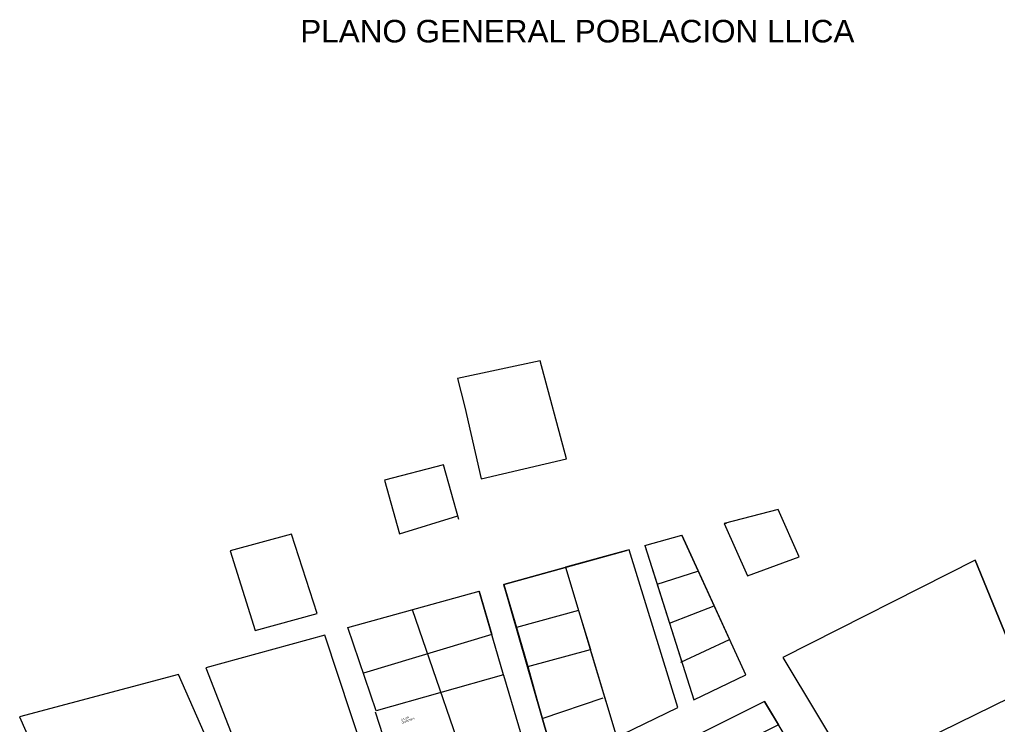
# Model space of a CAD drawing. Header units: metres. Extents: x 577726 to 579252, y 7804053 to 7806277.
# Drawn here: x 577768 to 578467, y 7805773 to 7806277 of the extents above; entities that cross this region are included whole.
import ezdxf

# ---------------------------------------------------------------- set-up
doc = ezdxf.new("R2010")
doc.units = ezdxf.units.M
doc.layers.add('CODIGOS', color=80, linetype='Continuous', lineweight=20)
doc.layers.add('V-NODE-TEXT', color=11, linetype='Continuous', lineweight=60)
doc.layers.add('V-NODE @ 1', color=1, linetype='Continuous')
doc.styles.add('Arial', font='arial.ttf', dxfattribs={"height": 20})
doc.styles.get("Standard").update_dxf_attribs({"font": 'simplex.shx'})

msp = doc.modelspace()

# ---------------------------------------------------------------- linework, layer by layer
at = {"layer": 'CODIGOS', "linetype": 'Continuous', "lineweight": 5}
for p, q in [((578113.93, 7805808.79), (578023.03, 7805783.01)), ((578022.29, 7805782.27), (578034.4, 7805745.03))]:
    msp.add_line(p, q, dxfattribs=at)
at = {"layer": 'CODIGOS', "lineweight": 5}
for points in [[(578363.65, 7805737.55), (578488.57, 7805798.81), (578450.83, 7805890.62), (578313.34, 7805821.17), (578363.65, 7805737.55)], [(578336.07, 7805730.39), (578300.4, 7805789.64), (578237.06, 7805758.14), (578262.28, 7805697.97)]]:
    msp.add_lwpolyline(points, dxfattribs=at)
at = {"layer": 'V-NODE-TEXT', "lineweight": 5}
for p, q in [((578002.66, 7805842.64), (578096.51, 7805868.55)), ((578023.03, 7805783.01), (578002.66, 7805842.64)), ((578007.78, 7805840.33), (578007.78, 7805840.33))]:
    msp.add_line(p, q, dxfattribs=at)
at = {"layer": 'V-NODE-TEXT', "lineweight": 5, "flags": 128}
for points in [[(578086.3, 7805999.93), (578097.97, 7805948.85), (578158.98, 7805963.19), (578140.13, 7806033.08), (578080.92, 7806020.54), (578086.3, 7805999.93)], [(578081.99, 7805919.83), (578071.05, 7805958.71), (578028.88, 7805947.95), (578039.65, 7805909.42), (578081.29, 7805922.31)], [(578271.63, 7805916.9), (578288.3, 7805879.62), (578325, 7805893.15), (578310.11, 7805926.83), (578271.63, 7805916.9)], [(578273.24, 7805916.9), (578271.63, 7805916.9), (578271.63, 7805916.9)], [(577980.75, 7805852.68), (577962.38, 7805909.18), (577918.73, 7805897.47), (577936.42, 7805840.44), (577980.75, 7805852.68)], [(578214.84, 7805901.22), (578241.2, 7805908.5)], [(578286.91, 7805808.75), (578286.91, 7805808.75), (578241.2, 7805908.5)], [(578241.2, 7805908.5), (578252.63, 7805883.56), (578264.11, 7805858.51), (578275.35, 7805833.98)], [(578214.84, 7805901.22), (578249.97, 7805790.9)], [(578214.84, 7805901.22), (578214.84, 7805901.22)], [(578214.84, 7805901.22), (578223.68, 7805873.44), (578232.53, 7805845.66), (578241.37, 7805817.89)], [(578114.04, 7805873.39), (578151.46, 7805743.32), (578238.53, 7805785.38), (578203.58, 7805898.06), (578114.04, 7805873.39)], [(578201.66, 7805897.58), (578114.04, 7805873.39), (578114.04, 7805873.39), (578201.66, 7805897.58), (578158.23, 7805885.59), (578194.82, 7805763.88)], [(578158.23, 7805885.59), (578167.52, 7805854.7), (578123.09, 7805842.51)], [(578450.83, 7805890.62), (578488.57, 7805798.81)], [(578223.68, 7805873.44), (578252.63, 7805882.76)], [(578114.7, 7805871.07), (578114.04, 7805873.39), (578114.04, 7805873.39), (578114.04, 7805873.39), (578114.04, 7805873.39), (578114.04, 7805873.39), (578114.04, 7805873.39), (578114.04, 7805873.39), (578114.04, 7805873.39), (578151.46, 7805743.32), (578114.04, 7805873.39)], [(578114.04, 7805873.39), (578114.04, 7805873.39)], [(578114.04, 7805873.39), (578114.04, 7805873.39), (578123.09, 7805842.51)], [(578096.51, 7805868.55), (578105.51, 7805837.66), (578013.84, 7805809.91)], [(578113.93, 7805808.79), (578096.51, 7805868.55)], [(578232.53, 7805845.66), (578264.35, 7805857.98)], [(578095.4, 7805720.38), (578049, 7805855.3)], [(578167.52, 7805854.7), (578175.96, 7805826.85)], [(577959.61, 7805664.15), (578033.35, 7805694.58), (577986.31, 7805837.08), (577901.19, 7805813.82)], [(578123.09, 7805842.51), (578131.21, 7805814.72)], [(578240.57, 7805817.89), (578275.35, 7805833.98)], [(578131.21, 7805814.72), (578175.96, 7805826.85)], [(578175.9, 7805826.83), (578187.01, 7805789.87)], [(577841.19, 7805613.36), (577947.12, 7805660.15), (577881.77, 7805808.92), (577768.19, 7805778.79), (577841.19, 7805613.36)], [(577901.19, 7805813.82), (577959.61, 7805664.15)], [(578113.97, 7805808.66), (578135.28, 7805736.21)], [(578131.21, 7805814.72), (578141.5, 7805777.5)], [(578249.97, 7805790.9), (578286.91, 7805808.75)], [(578141.5, 7805777.5), (578185.07, 7805792.33)], [(578300.4, 7805789.64), (578310.36, 7805773.1), (578244.57, 7805740.21)]]:
    msp.add_lwpolyline(points, dxfattribs=at)

# ---------------------------------------------------------------- texts
at = {"layer": 'CODIGOS', "linetype": 'Continuous', "lineweight": 5, "insert": (578040.22, 7805777.08), "char_height": 1.3031, "width": 9.584, "attachment_point": 1, "rotation": 20.40129}
msp.add_mtext('{\\fArial|b0|i0|c0|p34;JULIAN QUIÑONES}', dxfattribs=at)
at = {"layer": 'V-NODE @ 1', "lineweight": 5, "insert": (577968.71, 7806276.57), "char_height": 16.0879, "attachment_point": 1, "style": 'Arial'}
msp.add_mtext_dynamic_manual_height_columns('PLANO GENERAL POBLACION LLICA', width=3338.682, gutter_width=80.44, heights=[-16.65], dxfattribs=at)

doc.saveas('drawing.dxf')
